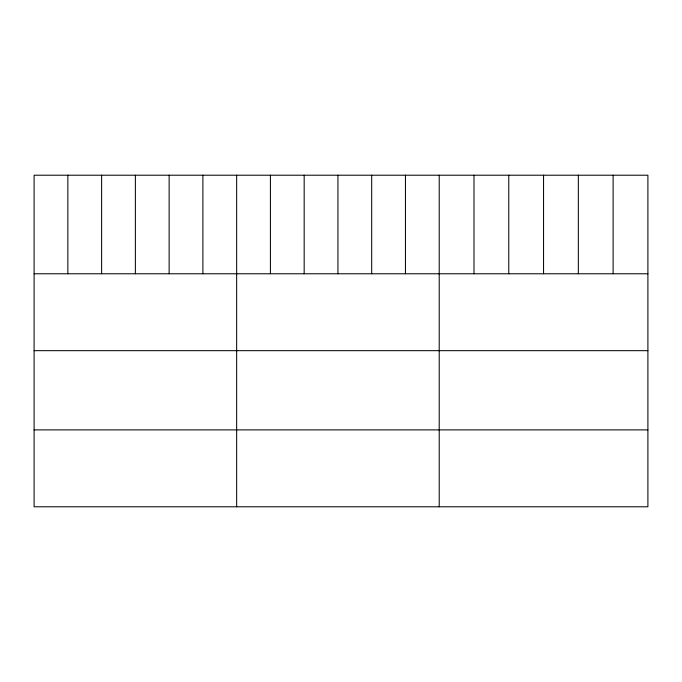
<?xml version="1.0" encoding="UTF-8"?>
<svg xmlns="http://www.w3.org/2000/svg" width="682" height="682" viewBox="0 0 682 682"><rect width="100%" height="100%" fill="white"/><g stroke="black" fill="none" stroke-linecap="round" stroke-linejoin="round"><path stroke-width="1.02" d="M647.9 273.772L647.9 506.786L34.1 506.786L34.1 175.214L647.9 175.214L647.9 273.772L34.1 273.772M34.1 350.667L647.9 350.667M34.1 429.89L647.9 429.89M613.118 175.214L613.118 273.772M578.336 175.214L578.336 273.772M543.554 175.214L543.554 273.772M508.772 175.214L508.772 273.772M473.99 175.214L473.99 273.772M439.208 175.214L439.208 506.786M405.449 175.214L405.449 273.772M371.69 175.214L371.69 273.772M337.931 175.214L337.931 273.772M304.172 175.214L304.172 273.772M270.413 175.214L270.413 273.772M236.654 175.214L236.654 506.786M202.895 175.214L202.895 273.772M169.136 175.214L169.136 273.772M135.377 175.214L135.377 273.772M101.618 175.214L101.618 273.772M67.859 175.214L67.859 273.772"/></g></svg>
